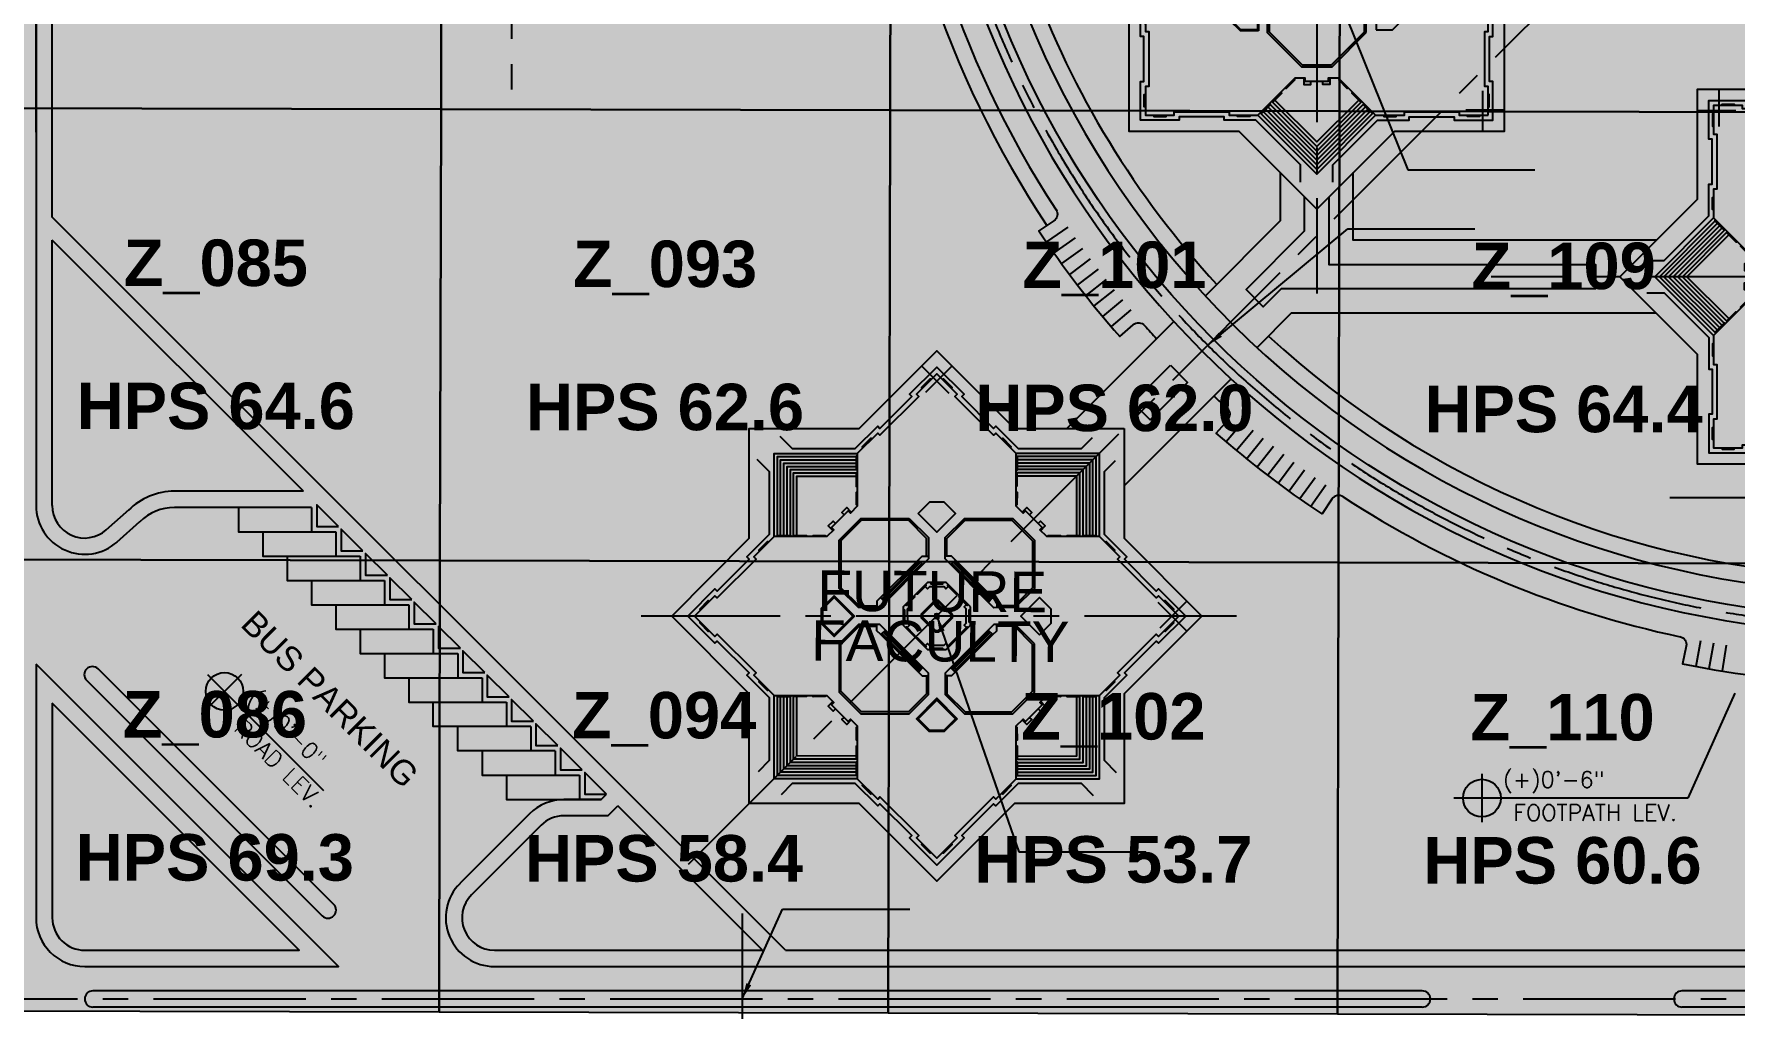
# Model space of a CAD drawing. Header units: inches. Extents: x -2144 to 56079, y -95222 to 39443.
# Drawn here: x 22667 to 35242, y 3786 to 10994 of the extents above; entities that cross this region are included whole.
import ezdxf
from ezdxf.enums import TextEntityAlignment as Align

# ---------------------------------------------------------------- set-up
doc = ezdxf.new("R2010")
doc.units = ezdxf.units.IN
doc.header["$LTSCALE"] = 250
doc.header["$MEASUREMENT"] = 0
doc.header["$PDMODE"] = 3
doc.linetypes.add('CENTER2', pattern=[1.125, 0.75, -0.125, 0.125, -0.125])
doc.layers.get('0').update_dxf_attribs({"color": 8, "linetype": 'CONTINUOUS', "true_color": 0x555555})
doc.layers.get('DEFPOINTS').update_dxf_attribs({"color": 8, "linetype": 'CONTINUOUS', "true_color": 0x555555})
for name, color, linetype, true_color in [('BUILDING', 8, 'CONTINUOUS', 0x555555), ('GRID', 8, 'CENTER2', 0x555555), ('I D NUMBER', 8, 'CONTINUOUS', 0x555555), ('LEADER', 8, 'CONTINUOUS', 0x555555), ('LEVEL', 8, 'CONTINUOUS', 0x555555), ('PARKING', 8, 'CONTINUOUS', 0x555555), ('PATH', 8, 'CONTINUOUS', 0x555555), ('PLINTH', 8, 'CONTINUOUS', 0x555555), ('ROAD', 8, 'CONTINUOUS', 0x555555), ('STEP', 8, 'CONTINUOUS', 0x555555)]:
    doc.layers.add(name, color=color, linetype=linetype, true_color=true_color)
for name, color, linetype in [('CP08_HPS_HIGH', 30, 'Continuous'), ('CP08_HPS_VERY_HIGH', 1, 'Continuous'), ('CP08_ZONE_LABELS', 7, 'Continuous')]:
    doc.layers.add(name, color=color, linetype=linetype)
doc.styles.add('ARIAL', font='arial.ttf')
doc.styles.add('ARIAL-B', font='arialbd.ttf')
doc.styles.add('ROMANS', font='romans.shx')
doc.dimstyles.new('SCALE-1800', dxfattribs={"dimtxt": 180, "dimasz": 72, "dimexe": 144, "dimexo": 36, "dimgap": 36, "dimtad": 1, "dimdec": 3, "dimlunit": 4, "dimtxsty": 'ROMANS', "dimblk1": 'DOT', "dimblk2": 'DOT', "dimsah": 1, "dimcen": 6, "dimdle": 36, "dimclrd": 256, "dimclre": 256, "dimclrt": 3, "dimazin": 3, "dimtfac": 0.56, "dimtdec": 3, "dimtmove": 2, "dimatfit": 3, "dimfxl": 36, "dimtzin": 13, "dimlwd": -1, "dimlwe": -1})

# ---------------------------------------------------------------- blocks, each defined once
blk = doc.blocks.new('FACILITY BUILDING')
at = {"layer": 'BUILDING'}
for points in [[(-1266, 1266), (-1053, 1266), (-1053, 1242), (-648, 1242), (-648, 1266), (-435, 1266), (-159, 990), (-87, 990), (-87, 1014), (87, 1014), (87, 990), (159, 990), (435, 1266), (648, 1266), (648, 1242), (1053, 1242), (1053, 1266), (1266, 1266), (1266, 1053), (1242, 1053), (1242, 648), (1266, 648), (1266, 435), (990, 159), (990, 87), (1014, 87), (1014, -87), (990, -87), (990, -159), (1266, -435), (1266, -648), (1242, -648), (1242, -1053), (1266, -1053), (1266, -1266), (1053, -1266), (1053, -1242), (648, -1242), (648, -1266), (435, -1266), (159, -990), (87, -990), (87, -1014), (-87, -1014), (-87, -990), (-159, -990), (-435, -1266), (-648, -1266), (-648, -1242), (-1053, -1242), (-1053, -1266), (-1266, -1266), (-1266, -1053), (-1242, -1053), (-1242, -648), (-1266, -648), (-1266, -435), (-990, -159), (-990, -87), (-1014, -87), (-1014, 87), (-990, 87), (-990, 159), (-1266, 435), (-1266, 648), (-1242, 648), (-1242, 1053), (-1266, 1053)], [(-366, 655), (-366, 454), (-255, 342), (255, 342), (366, 454), (366, 655), (113, 908), (-113, 908)], [(-655, 366), (-454, 366), (-342, 255), (-342, -255), (-454, -366), (-655, -366), (-908, -113), (-908, 113)], [(655, 366), (454, 366), (342, 255), (342, -255), (454, -366), (655, -366), (908, -113), (908, 113)], [(-366, -655), (-366, -454), (-255, -342), (255, -342), (366, -454), (366, -655), (113, -908), (-113, -908)]]:
    blk.add_lwpolyline(points, close=True, dxfattribs=at)
at = {"layer": 'BUILDING', "color": 7}
for points in [[(-1204, 1266), (-1204, 1275), (-1114, 1275), (-1114, 1266)], [(-496, 1266), (-496, 1275), (-586, 1275), (-586, 1266)], [(496, 1266), (496, 1275), (586, 1275), (586, 1266)], [(1204, 1266), (1204, 1275), (1114, 1275), (1114, 1266)], [(-1266, 1204), (-1275, 1204), (-1275, 1114), (-1266, 1114)], [(-348, 1179), (-342, 1186), (-406, 1249), (-412, 1243)], [(-266, 1097), (-260, 1102), (-324, 1166), (-329, 1160)], [(266, 1097), (260, 1102), (324, 1166), (329, 1160)], [(348, 1179), (342, 1186), (406, 1249), (412, 1243)], [(1266, 1204), (1275, 1204), (1275, 1114), (1266, 1114)], [(-167, 998), (-162, 1004), (-225, 1068), (-231, 1062)], [(-96, 990), (-96, 1038), (-45, 1038), (-45, 1014)], [(96, 990), (96, 1038), (45, 1038), (45, 1014)], [(167, 998), (162, 1004), (225, 1068), (231, 1062)], [(-1266, 496), (-1275, 496), (-1275, 586), (-1266, 586)], [(1266, 496), (1275, 496), (1275, 586), (1266, 586)], [(-1243, 412), (-1249, 406), (-1186, 342), (-1179, 348)], [(1251, 420), (1258, 414), (1194, 350), (1188, 357)], [(-1160, 329), (-1167, 323), (-1103, 259), (-1097, 266)], [(1157, 326), (1164, 320), (1100, 256), (1094, 263)], [(-1062, 231), (-1068, 225), (-1004, 162), (-998, 167)], [(-207, 144), (-201, 137), (-137, 201), (-143, 207)], [(-103, 224), (-103, 215), (-14, 215), (-14, 224)], [(13, 224), (13, 215), (103, 215), (103, 224)], [(207, 144), (201, 137), (137, 201), (143, 207)], [(1062, 231), (1068, 225), (1004, 162), (998, 167)], [(-990, 96), (-1038, 96), (-1038, 45), (-1014, 45)], [(-224, 104), (-215, 104), (-215, 13), (-224, 13)], [(224, 104), (215, 104), (215, 13), (224, 13)], [(990, 96), (1038, 96), (1038, 45), (1014, 45)], [(-990, -96), (-1038, -96), (-1038, -45), (-1014, -45)], [(-224, -14), (-215, -14), (-215, -104), (-224, -104)], [(224, -14), (215, -14), (215, -104), (224, -104)], [(990, -96), (1038, -96), (1038, -45), (1014, -45)], [(-1062, -231), (-1068, -225), (-1004, -162), (-998, -167)], [(-207, -144), (-201, -137), (-137, -201), (-143, -207)], [(-103, -224), (-103, -215), (-14, -215), (-14, -224)], [(13, -224), (13, -215), (103, -215), (103, -224)], [(207, -144), (201, -137), (137, -201), (143, -207)], [(1062, -231), (1068, -225), (1004, -162), (998, -167)], [(-1249, -418), (-1255, -412), (-1186, -342), (-1179, -348)], [(-1160, -329), (-1167, -323), (-1103, -259), (-1097, -266)], [(1160, -329), (1167, -323), (1103, -259), (1097, -266)], [(1243, -412), (1249, -406), (1186, -342), (1179, -348)], [(-1266, -496), (-1275, -496), (-1275, -586), (-1266, -586)], [(1266, -496), (1275, -496), (1275, -586), (1266, -586)], [(-167, -998), (-162, -1004), (-225, -1068), (-231, -1062)], [(-96, -990), (-96, -1038), (-45, -1038), (-45, -1014)], [(96, -990), (96, -1038), (45, -1038), (45, -1014)], [(167, -998), (162, -1004), (225, -1068), (231, -1062)], [(-1266, -1204), (-1275, -1204), (-1275, -1114), (-1266, -1114)], [(-266, -1097), (-260, -1102), (-324, -1166), (-329, -1160)], [(266, -1097), (260, -1102), (324, -1166), (329, -1160)], [(1266, -1204), (1275, -1204), (1275, -1114), (1266, -1114)], [(-348, -1179), (-342, -1186), (-406, -1249), (-412, -1243)], [(348, -1179), (342, -1186), (406, -1249), (412, -1243)], [(-1204, -1266), (-1204, -1275), (-1114, -1275), (-1114, -1266)], [(-496, -1266), (-496, -1275), (-586, -1275), (-586, -1266)], [(496, -1266), (496, -1275), (586, -1275), (586, -1266)], [(1204, -1266), (1204, -1275), (1114, -1275), (1114, -1266)]]:
    blk.add_lwpolyline(points, dxfattribs=at)
at = {"layer": 'BUILDING', "color": 3}
for points in [[(-634, 439), (-634, 561), (-561, 634), (-439, 634), (-439, 439)], [(634, 439), (634, 561), (561, 634), (439, 634), (439, 439)], [(-643, -430), (-643, -565), (-565, -643), (-430, -643), (-430, -430)], [(-634, -439), (-634, -561), (-561, -634), (-439, -634), (-439, -439)], [(643, -430), (643, -565), (565, -643), (430, -643), (430, -430)], [(634, -439), (634, -561), (561, -634), (439, -634), (439, -439)]]:
    blk.add_lwpolyline(points, close=True, dxfattribs=at)
at = {"layer": 'BUILDING', "color": 6}
blk.add_lwpolyline([(-127, 224), (127, 224), (224, 127), (224, -127), (127, -224), (-127, -224), (-224, -127), (-224, 127)], close=True, dxfattribs=at)
at = {"layer": 'BUILDING', "color": 9}
for points in [[(-73, 91), (73, 91), (92, 72), (92, -72), (73, -91), (-73, -91), (-92, -72), (-92, 72)], [(-69, 82), (69, 82), (83, 69), (83, -69), (69, -82), (-69, -82), (-83, -69), (-83, 69)], [(-14, 14), (-7, 14), (0, 21), (7, 14), (14, 14), (14, 7), (21, 0), (14, -7), (14, -14), (7, -14), (0, -21), (-7, -14), (-14, -14), (-14, -7), (-21, 0), (-14, 7)], [(-4, 4), (-2, 4), (0, 6), (2, 4), (4, 4), (4, 2), (6, 0), (4, -2), (4, -4), (2, -4), (0, -6), (-2, -4), (-4, -4), (-4, -2), (-6, 0), (-4, 2)]]:
    blk.add_lwpolyline(points, close=True, dxfattribs=at)
at = {"layer": 'DEFPOINTS'}
for p, q in [((-1228, 1381), (-1228, 1103)), ((1228, 1381), (1228, 1111)), ((-1381, 1228), (-1086, 1228)), ((1386, 1228), (1101, 1228))]:
    blk.add_line(p, q, dxfattribs=at)
for p in [(-1228, 1228), (1228, 1228), (0, 0)]:
    blk.add_point(p, dxfattribs=at)
at = {"layer": 'PLINTH'}
for points in [[(-1760, 120), (-1632, 120), (-1302, 450), (-1302, 684), (-1278, 684), (-1278, 1017), (-1302, 1017), (-1302, 1302), (-1017, 1302), (-1017, 1278), (-684, 1278), (-684, 1302), (-450, 1302), (-120, 1632), (-120, 1748)], [(1760, 120), (1632, 120), (1302, 450), (1302, 684), (1278, 684), (1278, 1017), (1302, 1017), (1302, 1302), (1017, 1302), (1017, 1278), (684, 1278), (684, 1302), (450, 1302), (120, 1632), (120, 1748)], [(260, 366), (353, 459), (353, 649), (108, 894), (-108, 894), (-353, 649), (-353, 459), (-260, 366)], [(-366, -260), (-459, -353), (-649, -353), (-894, -108), (-894, 108), (-649, 353), (-459, 353), (-366, 260)], [(366, 260), (459, 353), (649, 353), (894, 108), (894, -108), (649, -353), (459, -353), (366, -260)], [(-1760, -120), (-1632, -120), (-1302, -450), (-1302, -684), (-1278, -684), (-1278, -1017), (-1302, -1017), (-1302, -1302), (-1017, -1302), (-1017, -1278), (-684, -1278), (-684, -1302), (-450, -1302), (-120, -1632), (-120, -1748)], [(1760, -120), (1632, -120), (1302, -450), (1302, -684), (1278, -684), (1278, -1017), (1302, -1017), (1302, -1302), (1017, -1302), (1017, -1278), (684, -1278), (684, -1302), (450, -1302), (120, -1632), (120, -1748)], [(-260, -366), (-353, -459), (-353, -649), (-108, -894), (108, -894), (353, -649), (353, -459), (260, -366)]]:
    blk.add_lwpolyline(points, dxfattribs=at)
at = {"layer": 'STEP'}
for p, q in [((196, 390), (-197, 390)), ((196, 378), (-197, 378)), ((196, 366), (-197, 366)), ((196, 354), (-197, 354)), ((-390, -197), (-390, 196)), ((-378, -197), (-378, 196)), ((-366, -197), (-366, 196)), ((-354, -197), (-354, 196)), ((354, -197), (354, 196)), ((366, -197), (366, 196)), ((378, -197), (378, 196)), ((390, -197), (390, 196)), ((196, -354), (-197, -354)), ((196, -366), (-197, -366)), ((196, -378), (-197, -378)), ((196, -390), (-197, -390))]:
    blk.add_line(p, q, dxfattribs=at)
for points in [[(-435, 1266), (0, 1701), (435, 1266)], [(-418, 1249), (0, 1667), (418, 1249)], [(-395, 1238), (0, 1633), (395, 1238)], [(-378, 1221), (0, 1599), (378, 1221)], [(-361, 1204), (0, 1565), (361, 1204)], [(-344, 1187), (0, 1531), (344, 1187)], [(-333, 1164), (0, 1497), (333, 1164)], [(-311, 1153), (0, 1463), (311, 1153)], [(-1266, -435), (-1701, 0), (-1266, 435)], [(-1255, -412), (-1667, 0), (-1249, 418)], [(-1238, -395), (-1633, 0), (-1238, 395)], [(-1221, -378), (-1599, 0), (-1221, 378)], [(-197, 342), (-197, 390), (-236, 390), (-269, 357)], [(196, 342), (196, 390), (236, 390), (269, 357)], [(1221, -378), (1599, 0), (1221, 378)], [(1238, -395), (1633, 0), (1238, 395)], [(1249, -418), (1667, 0), (1255, 412)], [(1266, -435), (1701, 0), (1266, 435)], [(-1204, -361), (-1565, 0), (-1204, 361)], [(-1187, -344), (-1531, 0), (-1187, 344)], [(-1164, -333), (-1497, 0), (-1164, 333)], [(-1154, -310), (-1463, 0), (-1154, 310)], [(-342, 196), (-390, 196), (-390, 236), (-357, 269)], [(342, 196), (390, 196), (390, 236), (357, 269)], [(1154, -310), (1463, 0), (1154, 310)], [(1164, -333), (1497, 0), (1164, 333)], [(1187, -344), (1531, 0), (1181, 350)], [(1204, -361), (1565, 0), (1204, 361)], [(-95, 215), (-95, 191), (-113, 191), (-191, 114), (-191, 95), (-215, 95)], [(95, 215), (95, 191), (113, 191), (191, 114), (191, 95), (215, 95)], [(-95, -215), (-95, -191), (-113, -191), (-191, -114), (-191, -95), (-215, -95)], [(95, -215), (95, -191), (113, -191), (191, -114), (191, -95), (215, -95)], [(-342, -197), (-390, -197), (-390, -236), (-357, -269)], [(342, -197), (390, -197), (390, -236), (357, -269)], [(-197, -342), (-197, -390), (-236, -390), (-269, -357)], [(196, -342), (196, -390), (236, -390), (269, -357)], [(-418, -1249), (0, -1667), (418, -1249)], [(-395, -1238), (0, -1633), (395, -1238)], [(-378, -1221), (0, -1599), (378, -1221)], [(-361, -1204), (0, -1565), (361, -1204)], [(-344, -1187), (0, -1531), (344, -1187)], [(-333, -1164), (0, -1497), (333, -1164)], [(-311, -1153), (0, -1463), (311, -1153)], [(-435, -1266), (0, -1701), (435, -1266)]]:
    blk.add_lwpolyline(points, dxfattribs=at)
blk = doc.blocks.new('_DOT')
at = {"color": 0, "linetype": 'ByBlock'}
blk.add_line((-0.5, 0), (-1, 0), dxfattribs=at)
at = {"color": 0, "linetype": 'ByBlock', "const_width": 0.5}
blk.add_lwpolyline([(-0.25, 0, 1), (0.25, 0, 1)], format="xyb", close=True, dxfattribs=at)

msp = doc.modelspace()

# ---------------------------------------------------------------- hatches: boundary and pattern name
at = {"layer": 'CP08_HPS_HIGH', "transparency": 33554482}
h = msp.add_hatch(color=30, dxfattribs=at)
h.dxf.hatch_style = 1
h.paths.add_polyline_path([(22362, 13783), (22354, 10446), (25676, 10438), (25683, 13776), (22362, 13783)])
h = msp.add_hatch(color=30, dxfattribs=at)
h.dxf.hatch_style = 1
h.paths.add_polyline_path([(25683, 13776), (25676, 10438), (28997, 10431), (29004, 13768), (25683, 13776)])
h = msp.add_hatch(color=30, dxfattribs=at)
h.dxf.hatch_style = 1
h.paths.add_polyline_path([(32325, 13761), (32318, 10424), (35639, 10416), (35646, 13753), (32325, 13761)])
h = msp.add_hatch(color=30, dxfattribs=at)
h.dxf.hatch_style = 1
h.paths.add_polyline_path([(22354, 10446), (22347, 7109), (25668, 7101), (25676, 10438), (22354, 10446)])
h = msp.add_hatch(color=30, dxfattribs=at)
h.dxf.hatch_style = 1
h.paths.add_polyline_path([(25676, 10438), (25668, 7101), (28989, 7094), (28997, 10431), (25676, 10438)])
h = msp.add_hatch(color=30, dxfattribs=at)
h.dxf.hatch_style = 1
h.paths.add_polyline_path([(28997, 10431), (28989, 7094), (32310, 7086), (32318, 10424), (28997, 10431)])
h = msp.add_hatch(color=30, dxfattribs=at)
h.dxf.hatch_style = 1
h.paths.add_polyline_path([(32318, 10424), (32310, 7086), (35632, 7079), (35639, 10416), (32318, 10424)])
h = msp.add_hatch(color=30, dxfattribs=at)
h.dxf.hatch_style = 1
h.paths.add_polyline_path([(22347, 7109), (22340, 3771), (25661, 3764), (25668, 7101), (22347, 7109)])
h = msp.add_hatch(color=30, dxfattribs=at)
h.dxf.hatch_style = 1
h.paths.add_polyline_path([(25668, 7101), (25661, 3764), (28982, 3757), (28989, 7094), (25668, 7101)])
h = msp.add_hatch(color=30, dxfattribs=at)
h.dxf.hatch_style = 1
h.paths.add_polyline_path([(28989, 7094), (28982, 3757), (32303, 3749), (32310, 7086), (28989, 7094)])
h = msp.add_hatch(color=30, dxfattribs=at)
h.dxf.hatch_style = 1
h.paths.add_polyline_path([(32310, 7086), (32303, 3749), (35624, 3742), (35632, 7079), (32310, 7086)])
at = {"layer": 'CP08_HPS_VERY_HIGH', "transparency": 33554482}
h = msp.add_hatch(color=1, dxfattribs=at)
h.dxf.hatch_style = 1
h.paths.add_polyline_path([(29004, 13768), (28997, 10431), (32318, 10424), (32325, 13761), (29004, 13768)])
at = {"layer": 'LEVEL', "true_color": 0x555555}
h = msp.add_hatch(color=256, dxfattribs=at)
h.paths.add_polyline_path([(24173, 6036, 0.414214), (24173, 6232), (24075, 6134)])
h.paths.add_polyline_path([(24075, 6134), (23976, 6232, 0.414214), (23976, 6036)])
h = msp.add_hatch(color=256, dxfattribs=at)
h.paths.add_polyline_path([(33510, 5345, 0.414214), (33371, 5484), (33371, 5345)])
h.paths.add_polyline_path([(33371, 5345), (33232, 5345, 0.414214), (33371, 5207)])

# ---------------------------------------------------------------- linework, layer by layer
at = {"true_color": 0x555555}
msp.add_arc((36350, 13700), 7440, 182.7735, 213.634, dxfattribs=at)
at = {"layer": 'CP08_HPS_HIGH', "color": 30}
for points in [[(22362, 13783), (22354, 10446), (25676, 10438), (25683, 13776), (22362, 13783)], [(25683, 13776), (25676, 10438), (28997, 10431), (29004, 13768), (25683, 13776)], [(32325, 13761), (32318, 10424), (35639, 10416), (35646, 13753), (32325, 13761)], [(22354, 10446), (22347, 7109), (25668, 7101), (25676, 10438), (22354, 10446)], [(25676, 10438), (25668, 7101), (28989, 7094), (28997, 10431), (25676, 10438)], [(28997, 10431), (28989, 7094), (32310, 7086), (32318, 10424), (28997, 10431)], [(32318, 10424), (32310, 7086), (35632, 7079), (35639, 10416), (32318, 10424)], [(22347, 7109), (22340, 3771), (25661, 3764), (25668, 7101), (22347, 7109)], [(25668, 7101), (25661, 3764), (28982, 3757), (28989, 7094), (25668, 7101)], [(28989, 7094), (28982, 3757), (32303, 3749), (32310, 7086), (28989, 7094)], [(32310, 7086), (32303, 3749), (35624, 3742), (35632, 7079), (32310, 7086)]]:
    msp.add_lwpolyline(points, close=True, dxfattribs=at)
at = {"layer": 'CP08_HPS_VERY_HIGH', "color": 1}
msp.add_lwpolyline([(29004, 13768), (28997, 10431), (32318, 10424), (32325, 13761), (29004, 13768)], close=True, dxfattribs=at)
at = {"layer": 'GRID', "ltscale": 6, "true_color": 0x555555}
for p, q in [((27505, 4856), (42905, 20255)), ((32150, 18217), (32150, 9076)), ((26198, 17147), (26198, 10471)), ((39088, 9200), (33439, 9200)), ((31557, 6691), (27155, 6691)), ((27902, 4491, -2), (27902, -1350, 0)), ((-1761, 3860), (55119, 3860))]:
    msp.add_line(p, q, dxfattribs=at)
msp.add_arc((36350, 13700), 7080, 45, 315, dxfattribs=at)
at = {"layer": 'LEVEL', "true_color": 0x555555}
for p, q in [((24201, 6260), (23948, 6008)), ((23949, 6260), (24806, 5402)), ((33371, 5524), (33371, 5167))]:
    msp.add_line(p, q, dxfattribs=at)
for centre in [(24075, 6134), (33371, 5345)]:
    msp.add_circle(centre, 139, dxfattribs=at)
at = {"layer": 'PARKING', "true_color": 0x555555}
for p, q in [((30309, 9566), (30151, 9458)), ((30364, 9487), (30207, 9377)), ((30419, 9409), (30264, 9297)), ((30476, 9332), (30322, 9217)), ((30535, 9256), (30382, 9139)), ((30594, 9180), (30442, 9061)), ((30653, 9104), (30503, 8984)), ((30713, 9030), (30566, 8907)), ((30775, 8956), (30629, 8832)), ((31606, 8126), (31481, 7979)), ((31679, 8064), (31557, 7916)), ((31754, 8003), (31633, 7854)), ((31830, 7944), (31710, 7792)), ((31906, 7885), (31788, 7732)), ((31981, 7827), (31867, 7673)), ((32059, 7770), (31946, 7614)), ((32137, 7714), (32026, 7557)), ((32216, 7659), (32107, 7501)), ((24719, 7494), (24719, 7314)), ((24899, 7314), (24899, 7134)), ((25079, 7134), (25079, 6954)), ((25259, 6954), (25259, 6774)), ((25439, 6774), (25439, 6594)), ((25619, 6594), (25619, 6414)), ((25799, 6414), (25799, 6234)), ((34988, 6508), (34952, 6319)), ((35082, 6491), (35049, 6302)), ((35177, 6475), (35146, 6285)), ((25979, 6234), (25979, 6054)), ((26159, 6054), (26159, 5874)), ((26339, 5874), (26339, 5694)), ((26519, 5694), (26519, 5514)), ((26699, 5514), (26699, 5334))]:
    msp.add_line(p, q, dxfattribs=at)
for points in [[(24359, 7314), (24359, 7134), (25079, 7134)], [(24539, 7134), (24539, 6954), (25259, 6954)], [(24719, 6954), (24719, 6774), (25439, 6774)], [(24899, 6774), (24899, 6594), (25619, 6594)], [(25079, 6594), (25079, 6414), (25799, 6414)], [(25259, 6414), (25259, 6234), (25979, 6234)], [(25439, 6234), (25439, 6054), (26159, 6054)], [(26339, 5874), (25619, 5874), (25619, 6054)], [(26519, 5694), (25799, 5694), (25799, 5874)], [(25979, 5694), (25979, 5514), (26699, 5514)], [(26159, 5514), (26159, 5334), (26585, 5334)]]:
    msp.add_lwpolyline(points, dxfattribs=at)
msp.add_circle((32059, 7770), 0, dxfattribs=at)
at = {"layer": 'PATH', "true_color": 0x555555}
for p, q in [((22802, 9640), (22802, 17248)), ((28222, 4220), (22802, 9640)), ((22802, 7508), (22802, 9470)), ((24658, 7614), (22802, 9470)), ((31093, 8868), (30303, 8077)), ((31518, 8444), (30727, 7653)), ((24658, 7614), (23705, 7614)), ((23201, 7328), (23371, 7478)), ((26860, 5334), (26899, 5373)), ((26910, 5214), (26984, 5288)), ((28052, 4220), (26984, 5288)), ((26910, 5214), (26585, 5214)), ((26415, 5144), (25901, 4630)), ((26071, 4220), (28052, 4220)), ((28222, 4220), (35750, 4220))]:
    msp.add_line(p, q, dxfattribs=at)
for points in [[(34110, 11660), (33536, 11086), (33536, 10274), (32724, 10274), (32150, 9700), (31576, 10274), (30764, 10274), (30764, 11086), (30190, 11660), (30764, 12234), (30764, 13046), (31576, 13046), (32150, 13620), (32724, 13046), (33536, 13046), (33536, 12234)], [(36350, 11160), (36924, 10586), (37736, 10586), (37736, 9774), (38310, 9200), (37736, 8626), (37736, 7814), (36924, 7814), (36350, 7240), (35776, 7814), (34964, 7814), (34964, 8626), (34390, 9200), (34964, 9774), (34964, 10586), (35776, 10586)], [(30727, 8077), (30727, 7266), (31301, 6691), (30727, 6117), (30727, 5305), (29915, 5305), (29341, 4731), (28767, 5305), (27955, 5305), (27955, 6117), (27381, 6691), (27955, 7266), (27955, 8077), (28767, 8077), (29341, 8652), (29915, 8077)], [(31068, 8545), (31195, 8418), (30918, 8141), (30791, 8268)], [(24919, 7353), (24758, 7514), (24758, 7353)], [(25099, 7173), (24938, 7334), (24938, 7173)], [(25279, 6993), (25118, 7154), (25118, 6993)], [(25459, 6813), (25298, 6974), (25298, 6813)], [(25639, 6633), (25478, 6794), (25478, 6633)], [(25819, 6453), (25658, 6614), (25658, 6453)], [(25999, 6273), (25838, 6434), (25838, 6273)], [(26179, 6093), (26018, 6254), (26018, 6093)], [(26359, 5913), (26198, 6074), (26198, 5913)], [(26539, 5733), (26378, 5894), (26378, 5733)], [(26719, 5553), (26558, 5714), (26558, 5553)], [(26899, 5373), (26738, 5534), (26738, 5373)]]:
    msp.add_lwpolyline(points, close=True, dxfattribs=at)
for points in [[(31880, 9970), (31880, 9612), (31327, 9059)], [(34660, 9470), (32420, 9470), (32420, 9970)], [(32240, 9790), (32240, 9290), (34210, 9290), (34210, 9110), (31887, 9110), (31755, 8978), (31628, 9105), (32060, 9538), (32060, 9790)], [(34660, 8930), (31962, 8930), (31709, 8677)], [(24179, 7494), (24179, 7314), (24899, 7314)]]:
    msp.add_lwpolyline(points, dxfattribs=at)
msp.add_lwpolyline([(22802, 6046), (22802, 4460, 0.414214), (23042, 4220), (24627, 4220)], format="xyb", close=True, dxfattribs=at)
for centre, radius, start, end in [((36350, 13700), 6720, 200.1055, 222.6973), ((36350, 13700), 6720, 227.3027, 267.6973), ((23705, 7134), 480, 90, 135), ((23042, 7508), 240, 180, 311.5184), ((26585, 4974), 240, 90, 135), ((26071, 4460), 240, 135, 270)]:
    msp.add_arc(centre, radius, start, end, dxfattribs=at)
at = {"layer": 'ROAD', "true_color": 0x555555}
for p, q in [((22682, 17132), (22682, 7508)), ((24719, 7494), (23705, 7494)), ((23280, 7238), (23450, 7389)), ((26585, 5334), (26860, 5334)), ((26860, 5334), (26585, 5334)), ((26330, 5229), (25817, 4715)), ((26071, 4100), (35750, 4100)), ((32930, 3920), (23102, 3920)), ((39131, 3920), (34850, 3920)), ((32930, 3800), (23102, 3800)), ((39131, 3800), (34850, 3800))]:
    msp.add_line(p, q, dxfattribs=at)
for points in [[(22682, 10269), (22682, 20237, -0.198912), (22787, 20492), (25491, 23195)], [(30223, 9696, -0.411834), (30206, 9613), (30095, 9539, 0.032799), (30693, 8757), (30793, 8844, -0.411834), (30877, 8839)], [(32345, 7573, 0.411834), (32262, 7556), (32189, 7446, -0.032799), (31407, 8044), (31494, 8143, 0.411834), (31489, 8228)], [(34835, 6539, -0.411834), (34882, 6468), (34855, 6338, 0.042109), (36110, 6192)]]:
    msp.add_lwpolyline(points, format="xyb", dxfattribs=at)
for points in [[(35649, 6715, -0.357352), (29363, 13014, 1), (29244, 13002, 0.357352), (35637, 6596, 1)], [(22682, 6336), (22682, 4460, 0.414214), (23042, 4100), (24917, 4100)], [(23056, 6216), (24797, 4475, 1), (24882, 4560), (23141, 6300, 1)]]:
    msp.add_lwpolyline(points, format="xyb", close=True, dxfattribs=at)
for centre, radius, start, end in [((36350, 13700), 6840, 52.6017, 307.3983), ((36350, 13700), 7320, 181.8789, 213.1682), ((36350, 13700), 7320, 221.6141, 222.6512), ((36350, 13700), 7320, 227.3488, 228.3859), ((36350, 13700), 7320, 236.8318, 258.0583), ((23042, 7508), 360, 180, 311.5184), ((23705, 7134), 360, 90, 135), ((26585, 4974), 360, 90, 135), ((26071, 4460), 360, 135, 270), ((23102, 3860), 60, 90, 270), ((32930, 3860), 60, 270, 90), ((34850, 3860), 60, 90, 270)]:
    msp.add_arc(centre, radius, start, end, dxfattribs=at)

# ---------------------------------------------------------------- block references
at = {"layer": 'BUILDING', "true_color": 0x555555, "xscale": -1, "rotation": 270}
msp.add_blockref('FACILITY BUILDING', (32150, 11660), dxfattribs=at)
at = {"layer": 'BUILDING', "true_color": 0x555555, "xscale": -1}
msp.add_blockref('FACILITY BUILDING', (36350, 9200), dxfattribs=at)
at = {"layer": 'DEFPOINTS', "true_color": 0x555555, "xscale": -1, "rotation": 315.0000000005413}
msp.add_blockref('FACILITY BUILDING', (29341, 6691), dxfattribs=at)

# ---------------------------------------------------------------- texts
at = {"layer": 'CP08_ZONE_LABELS', "color": 7, "style": 'ARIAL-B'}
for s, p in [('Z_085', (24011, 9303)), ('Z_093', (27332, 9295)), ('Z_101', (30654, 9288)), ('Z_109', (33975, 9280)), ('HPS 64.6', (24011, 8245)), ('HPS 62.6', (27332, 8237)), ('HPS 62.0', (30654, 8230)), ('HPS 64.4', (33975, 8222)), ('Z_086', (24004, 5965)), ('Z_094', (27325, 5958)), ('Z_102', (30646, 5950)), ('Z_110', (33967, 5943)), ('HPS 69.3', (24004, 4907)), ('HPS 58.4', (27325, 4900)), ('HPS 53.7', (30646, 4892)), ('HPS 60.6', (33967, 4885))]:
    msp.add_text(s, height=343.9, dxfattribs=at).set_placement(p, align=Align.MIDDLE_CENTER)
at = {"layer": 'LEADER', "color": 6, "true_color": 0x555555, "style": 'ARIAL'}
for s, p in [('FUTURE', (29307, 6724)), ('FACULTY', (29366, 6355))]:
    msp.add_text(s, height=300, rotation=359.6647, dxfattribs=at).set_placement(p, align=Align.CENTER)
at = {"layer": 'LEADER', "true_color": 0x555555, "style": 'ARIAL'}
msp.add_text('BUS PARKING', height=180, rotation=315, dxfattribs=at).set_placement((24792, 6013), align=Align.CENTER)
at = {"layer": 'LEVEL', "color": 2, "true_color": 0x555555, "style": 'ROMANS'}
msp.add_text('(%%P)0\'-0"', height=120, rotation=315, dxfattribs=at).set_placement((24283, 6119), align=Align.MIDDLE_LEFT)
msp.add_text('ROAD LEV.', height=120, rotation=315, dxfattribs=at).set_placement((24474, 5600), align=Align.MIDDLE)
msp.add_text('(+)0\'-6"', height=120, dxfattribs=at).set_placement((33528, 5482), align=Align.MIDDLE_LEFT)
msp.add_text('FOOTPATH LEV.', height=120, dxfattribs=at).set_placement((34208, 5237), align=Align.MIDDLE)

# ---------------------------------------------------------------- leaders
at = {"layer": 'I D NUMBER', "true_color": 0x555555, "annotation_type": 0, "has_hookline": 1, "hookline_direction": 1}
for points in [[(32150, 11660), (32823, 9991), (33763, 9991)], [(31344, 8694), (32379, 9554), (33319, 9554)], [(29341, 6691), (29947, 4947), (30887, 4947)], [(27902, 3860), (28201, 4524), (29141, 4524)]]:
    msp.add_leader(points, dimstyle='SCALE-1800', override={"dimasz": 120, "dimgap": 36, "dimtad": 0}, dxfattribs=at)
at = {"layer": 'I D NUMBER', "true_color": 0x555555, "annotation_type": 0, "has_hookline": 1, "hookline_direction": 1, "horizontal_direction": (-1, 0, 0)}
msp.add_leader([(36350, 9200), (35700, 7565), (34760, 7565)], dimstyle='SCALE-1800', override={"dimasz": 120, "dimgap": 36, "dimtad": 0}, dxfattribs=at)
at = {"layer": 'LEVEL', "true_color": 0x555555, "annotation_type": 0, "has_hookline": 1, "hookline_direction": 1, "horizontal_direction": (-1, 0, 0)}
msp.add_leader([(35240, 6122), (34893, 5345), (33164, 5345)], dimstyle='SCALE-1800', override={"dimasz": 180, "dimgap": 36, "dimtad": 0}, dxfattribs=at)

doc.saveas('drawing.dxf')
